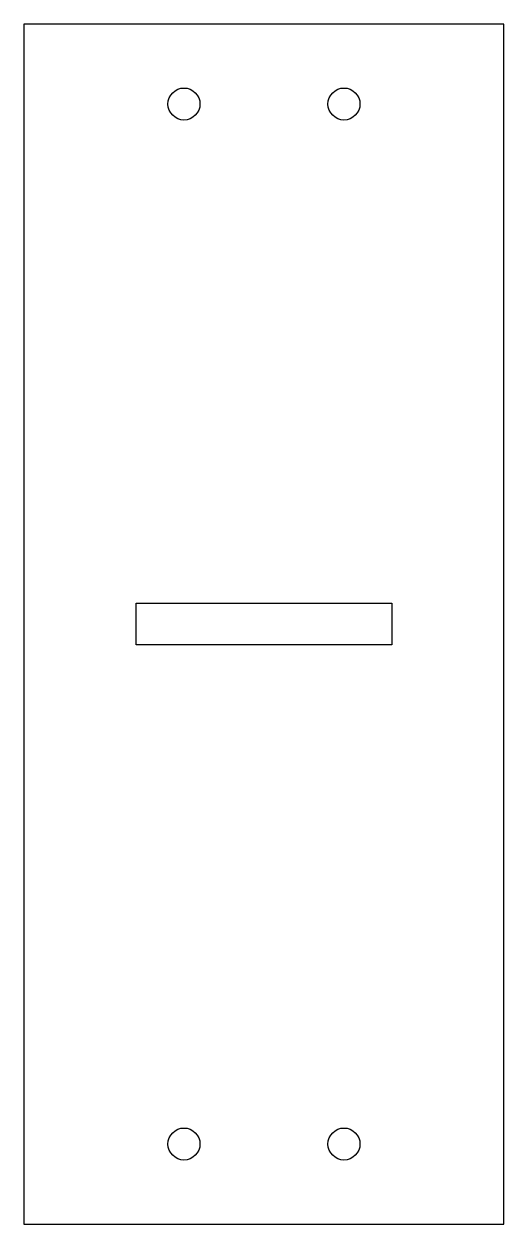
# Model space of a CAD drawing. Header units: millimetres. Extents: x -30 to 30, y -145 to 5.
import ezdxf

# ---------------------------------------------------------------- set-up
doc = ezdxf.new("R2010")
doc.units = ezdxf.units.MM
doc.layers.get('0').update_dxf_attribs({"linetype": 'CONTINUOUS'})

msp = doc.modelspace()

# ---------------------------------------------------------------- linework, layer by layer
for points in [[(-30, -145), (30, -145), (30, 5), (-30, 5)], [(15.98, -67.4), (15.98, -72.6), (-15.97, -72.6), (-15.97, -67.4)]]:
    msp.add_lwpolyline(points, close=True)
for centre in [(-10, -5), (10, -5), (-10, -135), (10, -135)]:
    msp.add_circle(centre, 2)

doc.saveas('drawing.dxf')
